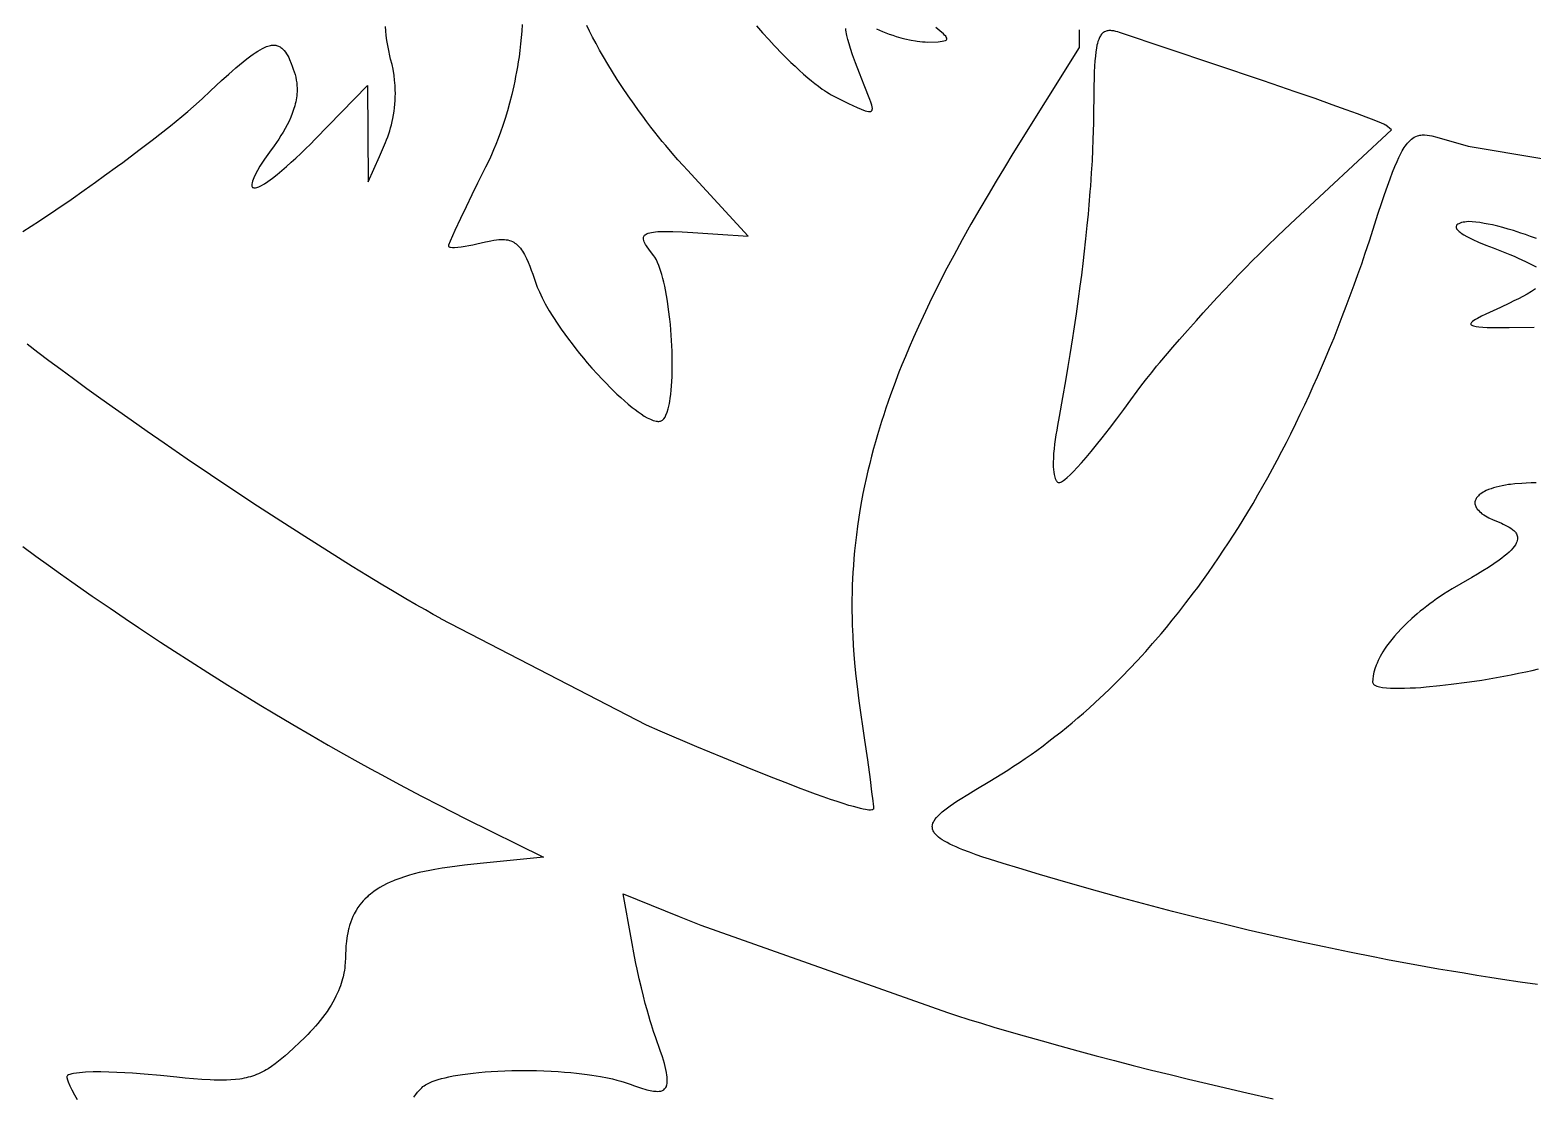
# Model space of a CAD drawing. Extents: x -500 to 500, y -1000 to 1000.
# Drawn here: x -285.7 to -71.3, y -399.3 to -247.5 of the extents above; entities that cross this region are included whole.
import ezdxf

# ---------------------------------------------------------------- set-up
doc = ezdxf.new("R2010")
doc.units = 0
doc.layers.add('APS_GEOMETR_', color=18, linetype='CONTINUOUS')

msp = doc.modelspace()

# ---------------------------------------------------------------- linework, layer by layer
at = {"layer": 'APS_GEOMETR_'}
for points in [[(-286.68, -276.22), (-284.31, -274.68), (-281.96, -273.11), (-279.81, -271.63), (-277.93, -270.32), (-276.34, -269.2), (-275.02, -268.25), (-273.18, -266.92), (-272.42, -266.36), (-270.14, -264.64), (-268.26, -263.2), (-265.65, -261.16), (-264.82, -260.48), (-264, -259.8), (-263.17, -259.11), (-262.36, -258.41), (-261.12, -257.28), (-259.91, -256.15), (-258.34, -254.7), (-257.33, -253.79), (-256.82, -253.34), (-256.31, -252.89), (-255.79, -252.45), (-255.27, -252.02), (-254.73, -251.6), (-254.19, -251.19), (-253.86, -250.95), (-253.53, -250.72), (-253.19, -250.5), (-252.84, -250.29), (-252.49, -250.1), (-252.12, -249.94), (-251.94, -249.86), (-251.75, -249.8), (-251.56, -249.74), (-251.37, -249.69), (-251.22, -249.67), (-251.05, -249.65), (-250.84, -249.65), (-250.61, -249.67), (-250.49, -249.7), (-250.37, -249.73), (-250.24, -249.77), (-250.12, -249.82), (-249.99, -249.89), (-249.87, -249.97), (-249.75, -250.06), (-249.63, -250.16), (-249.42, -250.39), (-249.23, -250.63), (-249.06, -250.88), (-248.91, -251.15), (-248.77, -251.42), (-248.64, -251.7), (-248.4, -252.27), (-248.26, -252.66), (-248.12, -253.05), (-247.99, -253.44), (-247.87, -253.83), (-247.77, -254.23), (-247.69, -254.64), (-247.62, -255.04), (-247.59, -255.45), (-247.57, -255.73), (-247.57, -256.02), (-247.58, -256.3), (-247.6, -256.59), (-247.63, -256.87), (-247.67, -257.15), (-247.71, -257.44), (-247.77, -257.72), (-247.83, -258), (-247.9, -258.28), (-248.07, -258.83), (-248.26, -259.38), (-248.48, -259.93), (-248.72, -260.47), (-248.98, -261), (-249.26, -261.52), (-249.56, -262.04), (-249.87, -262.54), (-250.19, -263.03), (-250.51, -263.52), (-250.84, -263.99), (-251.52, -264.92), (-252.2, -265.91), (-252.87, -266.92), (-253.22, -267.52), (-253.56, -268.14), (-253.75, -268.58), (-253.94, -269.03), (-254, -269.25), (-254.04, -269.48), (-254.03, -269.62), (-254.01, -269.77), (-253.96, -269.85), (-253.91, -269.92), (-253.82, -269.96), (-253.72, -269.99), (-253.51, -269.97), (-253.31, -269.93), (-253.03, -269.83), (-252.76, -269.71), (-252.24, -269.4), (-251.74, -269.08), (-251.07, -268.59), (-250.41, -268.08), (-249.74, -267.51), (-249.07, -266.94), (-248.4, -266.35), (-247.75, -265.76), (-247.06, -265.09), (-246.37, -264.42), (-245.68, -263.75), (-245.01, -263.07), (-237.52, -255.38), (-237.44, -269.15), (-235.83, -265.5), (-234.97, -263.54), (-234.8, -263.13), (-234.65, -262.72), (-234.5, -262.3), (-234.36, -261.88), (-234.23, -261.44), (-234.12, -260.99), (-234.01, -260.53), (-233.91, -260.08), (-233.83, -259.58), (-233.75, -259.07), (-233.69, -258.56), (-233.64, -258.05), (-233.6, -257.54), (-233.58, -257.03), (-233.56, -256.52), (-233.57, -256.01), (-233.59, -255.42), (-233.66, -254.63), (-233.74, -253.97), (-233.88, -253.05), (-234.03, -252.39), (-234.23, -251.63), (-234.34, -251.19), (-234.51, -250.42), (-234.65, -249.68), (-234.76, -248.96), (-234.85, -248.27), (-234.91, -247.6), (-234.96, -246.97)], [(-136.03, -247.48), (-136.03, -248.16), (-136.03, -249.96), (-145.47, -265.11), (-146.67, -267.07), (-147.85, -269.03), (-149.03, -270.99), (-150.2, -272.96), (-151.46, -275.17), (-152.71, -277.4), (-153.92, -279.64), (-155.12, -281.89), (-155.95, -283.51), (-156.7, -285.01), (-157.37, -286.39), (-157.97, -287.64), (-158.95, -289.74), (-159.66, -291.32), (-160.27, -292.73), (-160.82, -294.03), (-161.3, -295.21), (-161.73, -296.29), (-162.43, -298.11), (-162.93, -299.48), (-163.27, -300.43), (-163.59, -301.38), (-163.91, -302.34), (-164.21, -303.3), (-164.51, -304.26), (-164.81, -305.22), (-165.09, -306.19), (-165.37, -307.16), (-165.65, -308.22), (-165.91, -309.28), (-166.17, -310.34), (-166.42, -311.41), (-166.65, -312.48), (-166.87, -313.55), (-167.07, -314.63), (-167.26, -315.71), (-167.46, -316.94), (-167.65, -318.21), (-167.8, -319.44), (-167.94, -320.61), (-168.06, -321.74), (-168.15, -322.81), (-168.23, -323.84), (-168.3, -324.82), (-168.35, -325.75), (-168.39, -326.63), (-168.41, -327.45), (-168.44, -328.96), (-168.44, -330.26), (-168.42, -331.36), (-168.4, -332.32), (-168.33, -333.85), (-168.25, -335.25), (-168.16, -336.53), (-168.06, -337.69), (-167.97, -338.72), (-167.88, -339.63), (-167.71, -341.07), (-167.44, -343.11), (-166.64, -348.73), (-166.24, -351.53), (-165.86, -354.34), (-165.63, -356.1), (-165.47, -357.39), (-165.42, -357.86), (-165.38, -358.21), (-165.37, -358.44), (-165.38, -358.51), (-165.38, -358.55), (-165.41, -358.58), (-165.46, -358.62), (-165.53, -358.64), (-165.61, -358.67), (-165.81, -358.69), (-166.04, -358.69), (-166.27, -358.66), (-166.51, -358.62), (-166.83, -358.56), (-167.22, -358.47), (-167.7, -358.35), (-168.24, -358.21), (-168.87, -358.03), (-169.67, -357.78), (-170.55, -357.49), (-171.5, -357.17), (-172.52, -356.81), (-173.62, -356.41), (-174.79, -355.98), (-176.04, -355.51), (-177.36, -355), (-180.22, -353.89), (-183.38, -352.62), (-186.83, -351.21), (-190.57, -349.66), (-195.79, -347.46), (-197.76, -346.61), (-227.06, -331.42), (-227.18, -331.35), (-228.15, -330.81), (-229.28, -330.17), (-230.6, -329.42), (-232.08, -328.56), (-233.73, -327.59), (-235.56, -326.5), (-237.55, -325.29), (-239.7, -323.96), (-243.11, -321.84), (-246.49, -319.7), (-249.87, -317.53), (-253.23, -315.35), (-256.58, -313.14), (-259.91, -310.91), (-263.23, -308.67), (-266.54, -306.4), (-268.95, -304.73), (-271.26, -303.12), (-273.46, -301.56), (-275.57, -300.06), (-277.57, -298.62), (-279.47, -297.24), (-281.27, -295.91), (-282.97, -294.65), (-284.57, -293.44), (-286.07, -292.29)], [(-215.47, -246.72), (-215.52, -247.64), (-215.6, -248.55), (-215.69, -249.47), (-215.8, -250.39), (-215.92, -251.3), (-216.03, -252.03), (-216.15, -252.74), (-216.27, -253.44), (-216.4, -254.13), (-216.53, -254.79), (-216.67, -255.45), (-216.96, -256.7), (-217.26, -257.9), (-217.58, -259.03), (-217.9, -260.11), (-218.23, -261.12), (-218.56, -262.07), (-218.89, -262.96), (-219.22, -263.79), (-219.54, -264.56), (-219.85, -265.27), (-220.15, -265.93), (-220.69, -267.06), (-221.82, -269.31), (-222.65, -270.99), (-223.47, -272.68), (-224.29, -274.37), (-225.09, -276.07), (-225.43, -276.82), (-225.76, -277.59), (-225.99, -278.17), (-226, -278.27), (-225.98, -278.34), (-225.9, -278.4), (-225.8, -278.43), (-225.7, -278.45), (-225.42, -278.47), (-225.14, -278.47), (-224.65, -278.44), (-224.17, -278.39), (-223.61, -278.3), (-223.06, -278.21), (-222.51, -278.1), (-221.96, -277.99), (-220.71, -277.69), (-220.4, -277.62), (-219.95, -277.52), (-219.53, -277.45), (-219.15, -277.4), (-218.8, -277.36), (-218.48, -277.35), (-218.21, -277.35), (-217.97, -277.36), (-217.77, -277.38), (-217.52, -277.42), (-217.29, -277.48), (-217.07, -277.56), (-216.87, -277.65), (-216.68, -277.75), (-216.51, -277.86), (-216.35, -277.97), (-216.2, -278.09), (-216.07, -278.22), (-215.94, -278.34), (-215.73, -278.58), (-215.57, -278.81), (-215.44, -279), (-215.29, -279.25), (-215.14, -279.51), (-215, -279.78), (-214.86, -280.05), (-214.62, -280.59), (-214.39, -281.15), (-214.17, -281.72), (-213.97, -282.29), (-213.58, -283.43), (-213.31, -284.14), (-213.02, -284.83), (-212.61, -285.68), (-212.18, -286.51), (-211.61, -287.5), (-211.11, -288.31), (-210.4, -289.42), (-209.9, -290.13), (-209.39, -290.84), (-208.88, -291.54), (-208.36, -292.23), (-207.82, -292.92), (-207.29, -293.6), (-206.74, -294.27), (-206.18, -294.93), (-205.53, -295.68), (-204.75, -296.53), (-204.06, -297.27), (-203.46, -297.9), (-202.96, -298.41), (-202.25, -299.12), (-201.95, -299.41), (-201.42, -299.89), (-200.89, -300.37), (-200.34, -300.83), (-199.79, -301.29), (-199.37, -301.61), (-198.94, -301.92), (-198.5, -302.22), (-198.06, -302.52), (-197.63, -302.76), (-197.18, -302.98), (-196.98, -303.06), (-196.77, -303.14), (-196.56, -303.2), (-196.35, -303.26), (-196.22, -303.27), (-196.1, -303.28), (-195.97, -303.28), (-195.84, -303.27), (-195.75, -303.24), (-195.66, -303.21), (-195.57, -303.17), (-195.48, -303.12), (-195.37, -303.02), (-195.26, -302.91), (-195.1, -302.67), (-194.96, -302.41), (-194.79, -301.95), (-194.64, -301.48), (-194.55, -301.12), (-194.48, -300.75), (-194.41, -300.39), (-194.35, -300.02), (-194.28, -299.42), (-194.22, -298.82), (-194.17, -298.22), (-194.12, -297.61), (-194.1, -296.9), (-194.08, -296.19), (-194.06, -295.47), (-194.06, -294.76), (-194.08, -294), (-194.1, -293.25), (-194.14, -292.49), (-194.18, -291.74), (-194.22, -290.98), (-194.28, -290.23), (-194.34, -289.47), (-194.42, -288.72), (-194.59, -287.32), (-194.76, -286.15), (-195.03, -284.53), (-195.14, -283.99), (-195.27, -283.44), (-195.4, -282.9), (-195.54, -282.35), (-195.68, -281.92), (-195.83, -281.48), (-195.98, -281.05), (-196.15, -280.62), (-196.33, -280.25), (-196.53, -279.88), (-196.69, -279.66), (-197.03, -279.23), (-197.4, -278.75), (-197.64, -278.41), (-197.76, -278.24), (-197.87, -278.07), (-197.97, -277.88), (-198.05, -277.7), (-198.12, -277.51), (-198.17, -277.31), (-198.18, -277.19), (-198.17, -277.11), (-198.15, -277.02), (-198.12, -276.93), (-198.07, -276.84), (-198.01, -276.75), (-197.93, -276.67), (-197.81, -276.59), (-197.66, -276.52), (-197.48, -276.45), (-197.26, -276.39), (-197.02, -276.34), (-196.74, -276.29), (-196.45, -276.26), (-196.12, -276.23), (-195.66, -276.21), (-195.15, -276.2), (-194.59, -276.2), (-193.99, -276.21), (-192.65, -276.26), (-191.13, -276.35), (-187.55, -276.59), (-183.25, -276.89), (-191.9, -267.49), (-192.52, -266.81), (-193.25, -266), (-194.08, -265.05), (-195, -263.96), (-195.5, -263.36), (-196.01, -262.72), (-196.55, -262.04), (-197.11, -261.33), (-197.68, -260.58), (-198.28, -259.78), (-198.89, -258.95), (-199.51, -258.07), (-200.36, -256.86), (-201.16, -255.68), (-201.91, -254.53), (-202.61, -253.43), (-203.26, -252.36), (-203.86, -251.33), (-204.42, -250.35), (-204.94, -249.4), (-205.42, -248.5), (-205.86, -247.65), (-206.25, -246.84)], [(-182.05, -246.91), (-181.19, -247.89), (-180.31, -248.85), (-179.53, -249.68), (-178.29, -250.96), (-177.49, -251.77), (-177.15, -252.1), (-176.56, -252.66), (-175.96, -253.22), (-175.35, -253.77), (-174.73, -254.31), (-174.23, -254.72), (-173.72, -255.12), (-173.21, -255.51), (-172.69, -255.9), (-172.37, -256.12), (-172.05, -256.32), (-171.71, -256.52), (-171.38, -256.71), (-168.94, -257.96), (-167.68, -258.55), (-167.13, -258.78), (-166.57, -259), (-166.33, -259.06), (-166.1, -259.11), (-165.96, -259.12), (-165.83, -259.11), (-165.76, -259.09), (-165.7, -259.06), (-165.62, -259), (-165.58, -258.94), (-165.56, -258.91), (-165.54, -258.8), (-165.52, -258.69), (-165.56, -258.44), (-165.6, -258.19), (-165.73, -257.78), (-165.87, -257.37), (-166.68, -255.36), (-167.37, -253.62), (-167.92, -252.17), (-168.35, -251.01), (-168.65, -250.13), (-168.85, -249.48), (-169.02, -248.86), (-169.16, -248.28), (-169.22, -248.01), (-169.26, -247.76), (-169.29, -247.51), (-169.31, -247.29)], [(-164.94, -247.34), (-164.51, -247.53), (-164.09, -247.71), (-163.6, -247.9), (-163.12, -248.08), (-162.63, -248.24), (-162.13, -248.4), (-161.47, -248.59), (-160.89, -248.73), (-159.97, -248.94), (-159.39, -249.05), (-159.14, -249.09), (-158.76, -249.14), (-158.38, -249.17), (-158, -249.19), (-157.61, -249.2), (-156.15, -249.16), (-155.57, -249.1), (-155.32, -249.05), (-155.08, -248.98), (-155, -248.93), (-154.93, -248.87), (-154.91, -248.81), (-154.9, -248.76), (-154.89, -248.7), (-154.9, -248.64), (-154.98, -248.51), (-155.07, -248.38), (-155.22, -248.2), (-155.39, -248.03), (-155.92, -247.59), (-156.46, -247.15)], [(-70.66, -383.57), (-73.15, -383.21), (-75.65, -382.84), (-77.47, -382.56), (-79.3, -382.27), (-81.12, -381.97), (-82.95, -381.67), (-84.77, -381.36), (-86.59, -381.04), (-88.41, -380.71), (-90.23, -380.38), (-92.04, -380.03), (-93.86, -379.69), (-97.49, -378.96), (-101.11, -378.21), (-104.73, -377.44), (-108.34, -376.63), (-111.94, -375.8), (-115.54, -374.94), (-119.13, -374.05), (-122.72, -373.14), (-126.29, -372.2), (-129.86, -371.24), (-133.43, -370.25), (-137.93, -368.97), (-141.68, -367.88), (-144.66, -366.99), (-146.88, -366.31), (-148.81, -365.7), (-149.78, -365.39), (-150.74, -365.06), (-151.69, -364.72), (-152.63, -364.35), (-153.1, -364.16), (-153.57, -363.96), (-154.03, -363.75), (-154.49, -363.54), (-154.88, -363.34), (-155.24, -363.14), (-155.56, -362.94), (-155.84, -362.75), (-156.08, -362.57), (-156.28, -362.39), (-156.45, -362.23), (-156.58, -362.09), (-156.69, -361.95), (-156.78, -361.81), (-156.85, -361.67), (-156.9, -361.54), (-156.94, -361.41), (-156.96, -361.28), (-156.97, -361.16), (-156.98, -361.05), (-156.96, -360.86), (-156.93, -360.7), (-156.9, -360.6), (-156.88, -360.55), (-156.82, -360.42), (-156.76, -360.29), (-156.68, -360.17), (-156.6, -360.04), (-156.4, -359.78), (-156.16, -359.51), (-155.88, -359.23), (-155.56, -358.95), (-155.21, -358.67), (-154.83, -358.38), (-154.42, -358.08), (-153.97, -357.77), (-153.5, -357.45), (-153, -357.13), (-151.92, -356.46), (-150.75, -355.76), (-148.75, -354.58), (-147.9, -354.07), (-147.05, -353.54), (-146.21, -353.01), (-145.38, -352.46), (-144.55, -351.91), (-143.72, -351.35), (-142.9, -350.78), (-142.09, -350.2), (-141.18, -349.52), (-140.34, -348.88), (-139.5, -348.23), (-138.67, -347.58), (-137.85, -346.91), (-137.03, -346.24), (-136.22, -345.55), (-135.42, -344.86), (-134.62, -344.16), (-133.73, -343.35), (-132.49, -342.19), (-131.72, -341.46), (-130.85, -340.61), (-129.9, -339.66), (-128.85, -338.58), (-127.73, -337.39), (-127.14, -336.75), (-126.53, -336.07), (-125.56, -334.97), (-124.35, -333.56), (-123.59, -332.66), (-122.75, -331.63), (-121.81, -330.47), (-120.8, -329.17), (-119.71, -327.74), (-119.13, -326.96), (-118.54, -326.15), (-117.61, -324.85), (-116.87, -323.79), (-116.15, -322.73), (-115.43, -321.66), (-114.72, -320.59), (-114.02, -319.51), (-113.33, -318.42), (-112.65, -317.33), (-111.98, -316.23), (-111.23, -314.97), (-110.53, -313.74), (-109.83, -312.52), (-109.14, -311.28), (-108.46, -310.04), (-107.79, -308.8), (-107.13, -307.55), (-106.48, -306.3), (-105.84, -305.04), (-105.12, -303.59), (-104.49, -302.27), (-103.86, -300.94), (-103.25, -299.61), (-102.64, -298.28), (-102.04, -296.94), (-101.45, -295.6), (-100.88, -294.25), (-100.31, -292.9), (-99.68, -291.35), (-99.09, -289.85), (-98.51, -288.35), (-97.93, -286.85), (-97.37, -285.34), (-96.82, -283.83), (-96.27, -282.32), (-95.74, -280.8), (-95.22, -279.28), (-94.64, -277.53), (-93.38, -273.62), (-92.92, -272.21), (-92.48, -270.92), (-92.07, -269.75), (-91.69, -268.69), (-91.33, -267.75), (-91, -266.93), (-90.7, -266.23), (-90.43, -265.64), (-90.2, -265.18), (-89.95, -264.71), (-89.81, -264.48), (-89.67, -264.25), (-89.52, -264.03), (-89.36, -263.81), (-89.2, -263.61), (-89.03, -263.41), (-88.84, -263.23), (-88.65, -263.06), (-88.45, -262.91), (-88.24, -262.78), (-88.01, -262.66), (-87.78, -262.57), (-87.61, -262.52), (-87.45, -262.48), (-87.28, -262.46), (-87.11, -262.44), (-86.94, -262.43), (-86.76, -262.44), (-86.42, -262.46), (-86.07, -262.51), (-85.72, -262.58), (-85.04, -262.75), (-80.57, -264.04), (-37.68, -271.24)], [(-70.8, -277.23), (-71.64, -276.92), (-72.39, -276.66), (-73.05, -276.43), (-74.11, -276.09), (-74.85, -275.87), (-75.6, -275.66), (-76.34, -275.47), (-77.09, -275.28), (-77.69, -275.16), (-78.28, -275.05), (-78.88, -274.95), (-79.48, -274.87), (-80, -274.83), (-80.53, -274.81), (-80.77, -274.83), (-81.01, -274.86), (-81.25, -274.9), (-81.49, -274.95), (-81.69, -275.02), (-81.89, -275.11), (-82.02, -275.19), (-82.15, -275.28), (-82.2, -275.34), (-82.24, -275.41), (-82.27, -275.48), (-82.28, -275.56), (-82.27, -275.67), (-82.24, -275.74), (-82.2, -275.81), (-82.16, -275.88), (-82.12, -275.95), (-81.85, -276.2), (-81.71, -276.32), (-81.56, -276.43), (-81.15, -276.7), (-80.73, -276.94), (-79.9, -277.34), (-79.06, -277.72), (-78.03, -278.14), (-77, -278.54), (-76.03, -278.91), (-75.3, -279.2), (-74.63, -279.48), (-73.99, -279.75), (-73.41, -280.01), (-72.38, -280.49), (-71.54, -280.92), (-70.87, -281.27)], [(-70.93, -284.4), (-71.53, -284.77), (-72.14, -285.13), (-72.76, -285.47), (-73.39, -285.8), (-74.02, -286.12), (-74.66, -286.43), (-75.94, -287.04), (-78.05, -288.01), (-78.64, -288.3), (-79.23, -288.6), (-79.49, -288.76), (-79.76, -288.92), (-79.93, -289.06), (-80.1, -289.2), (-80.14, -289.27), (-80.18, -289.35), (-80.18, -289.41), (-80.16, -289.46), (-80.11, -289.52), (-80.05, -289.58), (-79.93, -289.63), (-79.8, -289.68), (-79.43, -289.75), (-79.05, -289.81), (-78.46, -289.85), (-77.86, -289.88), (-76.28, -289.9), (-74.7, -289.91), (-71.16, -289.87)], [(-70.84, -312.04), (-71.55, -312.06), (-72.28, -312.08), (-72.91, -312.12), (-73.9, -312.19), (-74.53, -312.26), (-74.79, -312.29), (-75.24, -312.37), (-75.69, -312.45), (-76.13, -312.55), (-76.57, -312.65), (-76.93, -312.76), (-77.28, -312.88), (-77.64, -313.01), (-77.98, -313.15), (-78.2, -313.26), (-78.41, -313.38), (-78.62, -313.51), (-78.82, -313.64), (-78.96, -313.77), (-79.1, -313.9), (-79.23, -314.04), (-79.35, -314.19), (-79.42, -314.3), (-79.47, -314.4), (-79.54, -314.6), (-79.58, -314.77), (-79.59, -314.93), (-79.58, -315.06), (-79.56, -315.16), (-79.53, -315.26), (-79.48, -315.4), (-79.41, -315.54), (-79.33, -315.67), (-79.25, -315.79), (-79.09, -315.96), (-78.93, -316.13), (-78.76, -316.29), (-78.58, -316.44), (-78.34, -316.6), (-78.1, -316.76), (-77.84, -316.91), (-77.59, -317.05), (-76.99, -317.32), (-76.39, -317.58), (-75.82, -317.81), (-75.54, -317.94), (-75.26, -318.07), (-74.98, -318.21), (-74.72, -318.36), (-74.46, -318.53), (-74.21, -318.71), (-74.16, -318.76), (-74.04, -318.85), (-73.89, -319), (-73.82, -319.09), (-73.74, -319.19), (-73.67, -319.31), (-73.61, -319.44), (-73.56, -319.58), (-73.52, -319.74), (-73.51, -319.9), (-73.51, -320.08), (-73.55, -320.27), (-73.61, -320.47), (-73.69, -320.66), (-73.82, -320.88), (-73.98, -321.11), (-74.18, -321.36), (-74.42, -321.63), (-74.71, -321.92), (-75.03, -322.21), (-75.4, -322.51), (-75.76, -322.79), (-76.13, -323.06), (-76.89, -323.59), (-77.65, -324.1), (-78.44, -324.59), (-79.22, -325.06), (-80.02, -325.53), (-81.62, -326.45), (-82.85, -327.18), (-84.08, -327.94), (-84.56, -328.27), (-85.05, -328.6), (-85.53, -328.94), (-86, -329.28), (-86.47, -329.64), (-86.94, -329.99), (-87.4, -330.36), (-87.85, -330.73), (-88.59, -331.38), (-89.31, -332.06), (-90.01, -332.75), (-90.69, -333.46), (-91.07, -333.91), (-91.45, -334.37), (-91.82, -334.84), (-92.18, -335.32), (-92.47, -335.76), (-92.72, -336.16), (-93.09, -336.79), (-93.31, -337.2), (-93.39, -337.38), (-93.55, -337.74), (-93.68, -338.06), (-93.86, -338.58), (-93.96, -338.91), (-94, -339.05), (-94.09, -339.55), (-94.16, -340.05), (-94.18, -340.47), (-94.15, -340.56), (-94.12, -340.65), (-94.04, -340.75), (-93.95, -340.83), (-93.78, -340.93), (-93.6, -341.01), (-93.19, -341.12), (-92.78, -341.2), (-92.21, -341.27), (-91.64, -341.31), (-90.63, -341.33), (-89.61, -341.32), (-88.84, -341.29), (-88.07, -341.25), (-87.3, -341.2), (-86.53, -341.15), (-84.59, -340.95), (-82.97, -340.77), (-80.73, -340.48), (-79.67, -340.32), (-78.62, -340.16), (-77.57, -339.98), (-76.52, -339.8), (-75.47, -339.61), (-74.43, -339.41), (-73.38, -339.2), (-72.34, -338.98), (-71.44, -338.78), (-70.54, -338.56)], [(-286.7, -321.14), (-284.81, -322.51), (-283.02, -323.8), (-281.32, -325.01), (-279.71, -326.14), (-276.78, -328.18), (-274.23, -329.93), (-272.08, -331.39), (-270.18, -332.66), (-267.04, -334.74), (-265.06, -336.03), (-262.81, -337.49), (-260.28, -339.1), (-257.47, -340.87), (-254.38, -342.78), (-252.72, -343.79), (-250.99, -344.83), (-248.2, -346.5), (-245.58, -348.03), (-243.15, -349.43), (-240.93, -350.69), (-238.91, -351.82), (-237.11, -352.82), (-235.51, -353.69), (-232.97, -355.07), (-229.84, -356.7), (-227.23, -358.05), (-223.58, -359.89), (-212.41, -365.42), (-221.45, -366.33), (-223.71, -366.56), (-224.76, -366.69), (-225.81, -366.83), (-226.86, -366.98), (-227.91, -367.15), (-228.65, -367.29), (-229.4, -367.45), (-230.14, -367.62), (-230.88, -367.8), (-231.55, -367.99), (-232.13, -368.17), (-233.04, -368.48), (-233.61, -368.69), (-233.84, -368.78), (-234.32, -368.99), (-234.73, -369.18), (-235.36, -369.51), (-235.75, -369.73), (-235.91, -369.83), (-236.29, -370.08), (-236.62, -370.31), (-237.12, -370.68), (-237.42, -370.94), (-237.54, -371.05), (-237.91, -371.41), (-238.13, -371.64), (-238.38, -371.92), (-238.63, -372.23), (-238.89, -372.6), (-239.16, -373.01), (-239.29, -373.24), (-239.42, -373.48), (-239.61, -373.87), (-239.78, -374.27), (-239.91, -374.61), (-240.1, -375.17), (-240.2, -375.52), (-240.24, -375.67), (-240.34, -376.19), (-240.43, -376.64), (-240.54, -377.35), (-240.59, -377.8), (-240.6, -377.99), (-240.63, -378.61), (-240.65, -379.22), (-240.67, -379.8), (-240.7, -380.37), (-240.74, -380.94), (-240.78, -381.23), (-240.82, -381.51), (-240.9, -381.95), (-241.01, -382.47), (-241.09, -382.76), (-241.18, -383.07), (-241.28, -383.4), (-241.39, -383.74), (-241.53, -384.1), (-241.68, -384.47), (-241.84, -384.85), (-242.03, -385.25), (-242.24, -385.66), (-242.47, -386.08), (-242.72, -386.51), (-243, -386.95), (-243.3, -387.4), (-243.61, -387.84), (-243.93, -388.27), (-244.26, -388.7), (-244.61, -389.11), (-244.96, -389.52), (-245.32, -389.92), (-245.69, -390.32), (-246.06, -390.71), (-246.45, -391.1), (-247.22, -391.85), (-248.02, -392.59), (-248.82, -393.31), (-249.28, -393.72), (-249.74, -394.12), (-250.22, -394.51), (-250.7, -394.89), (-251.2, -395.25), (-251.71, -395.58), (-251.97, -395.74), (-252.24, -395.89), (-252.5, -396.04), (-252.78, -396.17), (-253.06, -396.3), (-253.35, -396.42), (-253.64, -396.53), (-253.93, -396.63), (-254.23, -396.72), (-254.53, -396.8), (-254.84, -396.88), (-255.14, -396.94), (-255.45, -397), (-255.76, -397.05), (-256.38, -397.13), (-257.01, -397.17), (-257.63, -397.2), (-258.22, -397.2), (-258.81, -397.2), (-259.4, -397.19), (-259.99, -397.16), (-261.18, -397.1), (-262.36, -397.01), (-263.54, -396.91), (-264.72, -396.79), (-267.07, -396.56), (-269.37, -396.34), (-271.03, -396.22), (-272.16, -396.16), (-273.29, -396.11), (-274.42, -396.07), (-275.55, -396.04), (-276.65, -396.04), (-277.76, -396.08), (-278.18, -396.11), (-278.6, -396.15), (-279.02, -396.19), (-279.44, -396.25), (-279.72, -396.31), (-280, -396.38), (-280.17, -396.46), (-280.33, -396.56), (-280.38, -396.62), (-280.41, -396.68), (-280.42, -396.81), (-280.33, -397.14), (-280.22, -397.46), (-279.97, -398.03), (-279.69, -398.59), (-279.31, -399.28), (-278.92, -399.96)], [(-230.93, -399.62), (-230.66, -399.26), (-230.38, -398.92), (-230.09, -398.59), (-229.78, -398.28), (-229.62, -398.13), (-229.44, -398), (-229.26, -397.88), (-229.08, -397.77), (-228.89, -397.67), (-228.69, -397.57), (-228.29, -397.4), (-227.9, -397.26), (-227.47, -397.11), (-226.99, -396.98), (-226.47, -396.85), (-225.91, -396.72), (-225.3, -396.6), (-224.65, -396.48), (-223.96, -396.38), (-223.22, -396.28), (-222.45, -396.19), (-221.63, -396.1), (-220.77, -396.03), (-219.88, -395.97), (-218.94, -395.91), (-217.96, -395.87), (-216.94, -395.84), (-215.72, -395.83), (-214.55, -395.83), (-213.43, -395.84), (-212.36, -395.88), (-211.33, -395.92), (-210.36, -395.98), (-209.43, -396.05), (-208.55, -396.13), (-207.72, -396.21), (-206.94, -396.3), (-206.21, -396.4), (-205.52, -396.5), (-204.3, -396.7), (-203.28, -396.89), (-202.6, -397.03), (-201.98, -397.19), (-201.42, -397.34), (-200.92, -397.49), (-200.08, -397.78), (-199.46, -398), (-198.59, -398.3), (-197.7, -398.57), (-197.22, -398.68), (-196.74, -398.77), (-196.54, -398.78), (-196.34, -398.79), (-196.13, -398.8), (-195.93, -398.79), (-195.81, -398.77), (-195.69, -398.75), (-195.57, -398.71), (-195.46, -398.67), (-195.29, -398.57), (-195.16, -398.46), (-195.06, -398.36), (-194.98, -398.26), (-194.9, -398.09), (-194.87, -398.01), (-194.84, -397.86), (-194.81, -397.7), (-194.78, -397.55), (-194.77, -397.39), (-194.77, -397.17), (-194.78, -396.95), (-194.8, -396.73), (-194.82, -396.51), (-194.9, -396.09), (-194.99, -395.67), (-195.09, -395.26), (-195.19, -394.84), (-195.48, -393.9), (-195.79, -392.96), (-196.42, -391.19), (-196.74, -390.27), (-197.04, -389.33), (-197.22, -388.74), (-197.43, -388.03), (-197.66, -387.2), (-197.91, -386.26), (-198.18, -385.21), (-198.47, -384.04), (-198.77, -382.76), (-199.08, -381.36), (-199.25, -380.55), (-199.44, -379.59), (-199.89, -377.21), (-201.09, -370.64), (-193.06, -373.89), (-190.01, -375.11), (-154.79, -387.57), (-154.52, -387.66), (-153.52, -387.98), (-151.75, -388.54), (-149.97, -389.09), (-148.19, -389.63), (-146.41, -390.16), (-143.87, -390.89), (-141.32, -391.61), (-138.78, -392.32), (-136.23, -393.02), (-133.6, -393.72), (-130.97, -394.41), (-128.34, -395.09), (-125.7, -395.76), (-123.07, -396.42), (-120.43, -397.06), (-117.78, -397.7), (-115.14, -398.32), (-112.11, -399.02), (-108.37, -399.85)]]:
    msp.add_lwpolyline(points, dxfattribs=at)
msp.add_lwpolyline([(-138.88, -302.58), (-139.12, -303.89), (-139.24, -304.55), (-139.35, -305.21), (-139.45, -305.87), (-139.54, -306.53), (-139.62, -307.19), (-139.67, -307.85), (-139.71, -308.61), (-139.72, -308.99), (-139.73, -309.37), (-139.72, -309.75), (-139.69, -310.12), (-139.65, -310.5), (-139.59, -310.87), (-139.56, -311.04), (-139.51, -311.23), (-139.45, -311.42), (-139.37, -311.61), (-139.33, -311.69), (-139.28, -311.77), (-139.23, -311.84), (-139.17, -311.89), (-139.1, -311.94), (-139.03, -311.98), (-138.96, -312), (-138.88, -312.01), (-138.78, -311.99), (-138.67, -311.95), (-138.54, -311.89), (-138.4, -311.8), (-138.25, -311.7), (-138.1, -311.57), (-137.75, -311.28), (-137.33, -310.89), (-136.85, -310.41), (-136.31, -309.84), (-135.7, -309.18), (-135.05, -308.42), (-134.33, -307.58), (-133.56, -306.64), (-132.74, -305.62), (-131.7, -304.28), (-130.68, -302.93), (-129.67, -301.57), (-128.68, -300.2), (-127.78, -298.97), (-127.09, -298.08), (-126.39, -297.19), (-125.69, -296.3), (-124.98, -295.43), (-124.53, -294.89), (-123.45, -293.6), (-122.66, -292.69), (-121.72, -291.59), (-120.6, -290.32), (-119.32, -288.88), (-118.34, -287.79), (-117.35, -286.72), (-116.36, -285.64), (-115.36, -284.58), (-114.35, -283.52), (-113.34, -282.46), (-112.32, -281.41), (-111.3, -280.36), (-110.42, -279.48), (-109.23, -278.31), (-107.73, -276.86), (-105.9, -275.12), (-91.48, -261.74), (-92.3, -261.06), (-92.42, -260.99), (-92.56, -260.92), (-92.92, -260.75), (-93.94, -260.35), (-95.12, -259.9), (-96.32, -259.46), (-97.93, -258.87), (-99.95, -258.14), (-102.39, -257.27), (-105.24, -256.28), (-108.51, -255.15), (-109.87, -254.68), (-130.27, -247.84), (-130.54, -247.76), (-130.81, -247.68), (-131.09, -247.62), (-131.37, -247.58), (-131.51, -247.57), (-131.65, -247.57), (-131.78, -247.57), (-131.92, -247.59), (-132.05, -247.61), (-132.18, -247.64), (-132.3, -247.69), (-132.42, -247.75), (-132.54, -247.82), (-132.65, -247.9), (-132.75, -247.99), (-132.84, -248.09), (-132.92, -248.2), (-133, -248.32), (-133.07, -248.44), (-133.14, -248.57), (-133.25, -248.83), (-133.35, -249.11), (-133.42, -249.39), (-133.49, -249.66), (-133.57, -250.09), (-133.65, -250.61), (-133.72, -251.21), (-133.78, -251.9), (-133.84, -252.66), (-133.88, -253.51), (-133.91, -254.45), (-133.94, -255.46), (-133.96, -257.21), (-133.98, -258.97), (-134, -260.75), (-134.03, -261.87), (-134.07, -263.14), (-134.13, -264.56), (-134.2, -266.13), (-134.3, -267.86), (-134.43, -269.73), (-134.49, -270.52), (-134.65, -272.4), (-134.77, -273.76), (-134.93, -275.38), (-135.13, -277.28), (-135.36, -279.45), (-135.46, -280.34), (-135.72, -282.46), (-135.92, -283.99), (-136.17, -285.82), (-136.47, -287.95), (-136.82, -290.4), (-136.97, -291.39), (-137.35, -293.75), (-137.63, -295.45), (-137.98, -297.49), (-138.39, -299.86)], close=True, dxfattribs=at)

doc.saveas('drawing.dxf')
